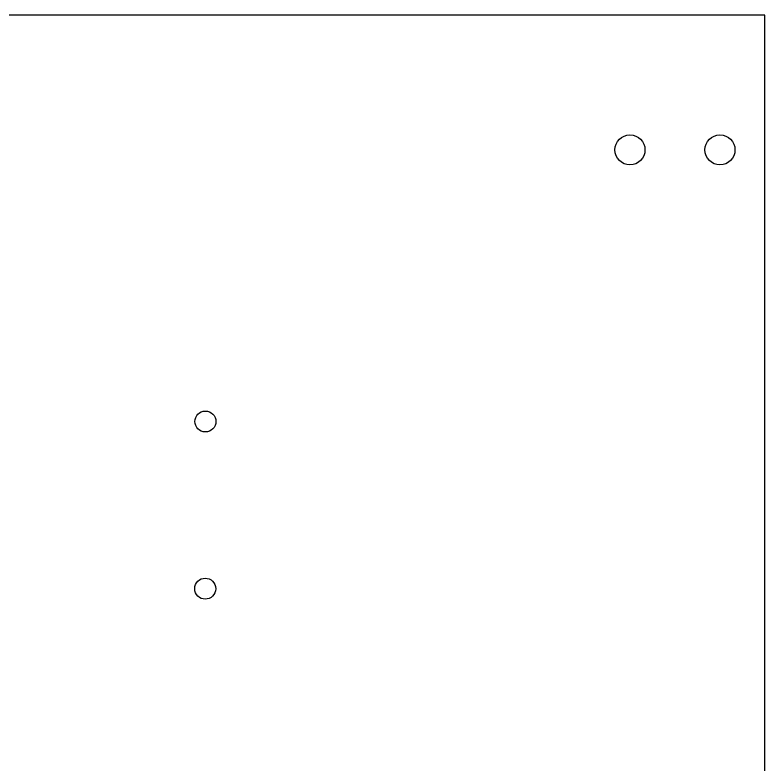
# Model space of a CAD drawing. Extents: x -125 to 125, y -250 to 250.
# Drawn here: x 0 to 125, y 124.9 to 250 of the extents above; entities that cross this region are included whole.
import ezdxf

# ---------------------------------------------------------------- set-up
doc = ezdxf.new("R2010")
doc.units = 0
doc.layers.get('0').update_dxf_attribs({"linetype": 'CONTINUOUS'})

msp = doc.modelspace()

# ---------------------------------------------------------------- linework, layer by layer
at = {"color": 7, "linetype": 'CONTINUOUS'}
for p, q in [((125, 250), (-125, 250)), ((125, -250), (125, 250))]:
    msp.add_line(p, q, dxfattribs=at)
for centre, radius in [((102.5, 227.5), 2.5), ((117.5, 227.5), 2.5), ((31.73, 182.2), 1.75), ((31.7, 154.32), 1.75)]:
    msp.add_circle(centre, radius, dxfattribs=at)

doc.saveas('drawing.dxf')
